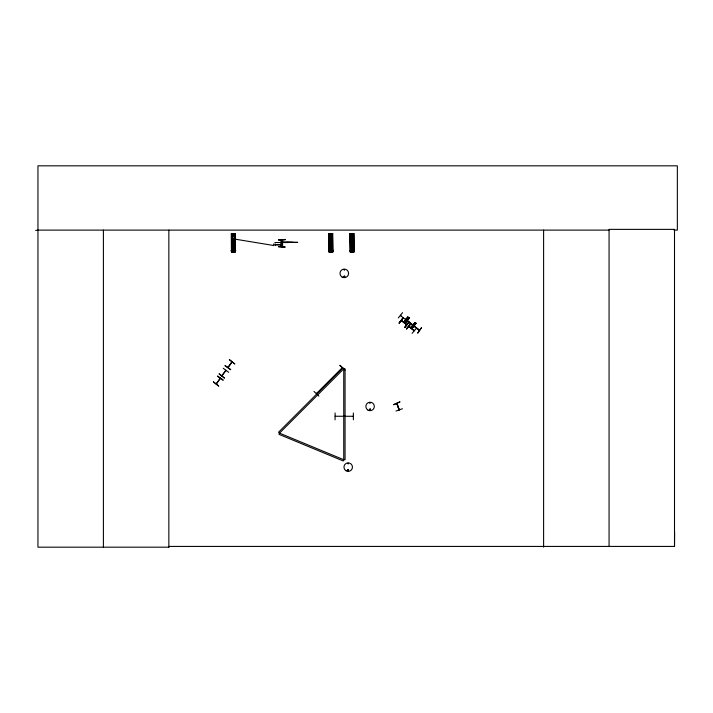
<?xml version="1.0" encoding="UTF-8"?>
<svg xmlns="http://www.w3.org/2000/svg" width="713" height="713" viewBox="0 0 713 713"><rect width="100%" height="100%" fill="white"/><g stroke="black" fill="none" stroke-linecap="round" stroke-linejoin="round"><path stroke-width="1.07" d="M674.017 230.112L677.35 230.112L677.35 165.826L37.949 165.826L37.949 547.174L168.945 547.174L168.856 546.425L674.507 546.425L674.605 532.638M396.972 403.433L396.972 404.226L396.704 403.513M398.986 409.939L398.825 409.191L399.316 409.815M343.924 269.737L344.611 270.022L343.996 269.666M344.896 276.555C342.793 278.596 344.673 274.05 344.718 276.992M347.873 463.584C348.951 462.372 348.202 465.01 347.891 463.397M347.552 470.313C349.495 468.156 348.211 472.79 347.677 470.001M347.766 470.188C348.764 471.756 348.488 469.145 347.926 470.019M369.771 402.997L370.421 402.72L369.806 403.077M370.502 409.627C368.692 410.733 371.09 408.13 370.1 410.037M216.128 383.79L216.565 383.175M231.422 362.498L231.868 361.883M401.633 320.993C400.011 319.477 407.667 325.796 406.027 324.433M407.23 320.85L412.444 324.985M408.754 326.581L409.44 326.679M407.328 320.921L412.604 325.021L412.007 324.549M414.271 330.556L409.066 326.385M419.529 330.101L419.066 329.736M282.081 243.632L282.081 242.875M331.197 251.725L330.725 251.787L331.171 251.038M369.53 409.298C369.913 412.069 371.598 407.747 369.503 409.476M233.285 250.878L233.686 251.805M220.272 378.55L216.36 383.933L220.032 378.318M226.101 370.439L221.912 375.742L222.59 375.332M227.91 367.266L228.606 366.954M221.895 375.644L225.807 370.261L225.638 371.081M396.767 403.611L399.066 409.832L397.043 403.54M316.982 393.398L316.527 393.808M316.741 393.157L316.429 393.514M219.203 373.879L224.533 378.14L219.167 373.915M229.417 359.655L234.755 363.906M227.928 367.364L231.823 361.946M228.08 367.56L232.117 362.061M223.187 380.002L217.634 376.054M228.713 372.32L223.231 368.264M225.165 365.582L230.754 369.477M234.729 363.942L229.399 359.682M398.282 317.971L402.56 312.659M401.036 315.948L400.537 315.253M403.05 317.579L399.137 323.176L403.344 317.811M399.066 323.114L403.308 317.784M403.718 322.231L407.961 316.893L403.799 322.285M404.021 322.463L407.925 316.866M404.832 323.158L409.146 317.82M409.342 317.98L405.171 323.372L409.119 317.802M407.827 321.367L407.426 320.609L412.693 324.78M409.084 322.258L404.797 327.606L408.709 322.018M404.538 327.41L408.781 322.071M410.643 323.533L406.437 328.898L410.938 323.764M406.66 329.067L410.848 323.64M410.608 327.632L415.073 322.472M410.866 327.837L415.046 322.454M411.686 328.479L415.92 323.132M411.909 328.657L416.151 323.319M411.989 328.711L415.893 323.114M414.699 326.358L414.315 325.966M413.674 329.994L414.128 330.743M412.096 333.336L416.579 328.185M341.625 368.38L342.16 367.846L341.919 368.469M318.871 396.116L313.952 391.401M344.932 370.047L339.851 365.502M316.412 393.594L342.071 367.89M219.96 378.915L220.103 378.255M344.522 276.956C345.119 275.2 342.98 277.063 344.388 276.947M369.664 409.2L370.261 409.039M335.172 416.249L353.309 416.285M396.009 411.044L402.426 408.754M405.358 319.032L405.804 319.344M408.995 326.394L414.217 330.484M414.217 325.984L419.467 330.101M414.039 330.707L408.852 326.652M419.289 330.288L414.075 326.171L419.333 330.386M351.883 251.76L351.919 251.029M335.092 412.996L335.065 419.814M353.336 412.996L353.381 419.814M233.998 233.534L235.192 233.525L235.379 251.974L231.458 252.037L231.27 233.579L234.925 233.543L235.156 251.983L234.925 233.525M332.766 233.525L328.827 233.579L329.112 252.037M231.538 235.45L234.942 235.415M329.112 235.45L332.525 235.415M231.556 236.698L234.96 236.663M350.217 235.45L353.63 235.415M329.13 236.698L332.534 236.663M350.235 236.698L353.639 236.663M234.978 238.534L231.573 238.57L273.694 245.504M329.148 238.57L332.552 238.534M350.252 238.57L353.666 238.534M231.591 240.236L234.996 240.201M329.165 240.236L332.57 240.201M350.27 240.236L353.675 240.201M231.609 242.108L235.014 242.072M329.183 242.108L332.588 242.072M350.288 242.108L353.693 242.072M231.698 250.147L235.103 250.103M231.137 250.691L235.682 250.637M231.137 250.833L235.682 250.78M233.133 250.985L233.597 251.038M329.272 250.147L332.686 250.103M350.377 250.147L353.791 250.103M328.711 250.691L333.256 250.637M328.711 250.833L333.256 250.78M349.816 250.691L354.361 250.637M349.816 250.833L354.361 250.78M329.032 252.037L332.971 251.974L332.686 233.525M351.83 252.028L352.365 252.019M35.65 230.379L37.949 230.37M37.949 230.112L609.062 230.112M285.245 239.497L278.435 239.844L285.245 239.461M278.435 239.791L285.245 239.791M282.312 241.992L281.644 242.367M281.644 242.028L292.82 242.304M282.312 242.34L281.644 242.34L297.758 242.375L286.501 242.304M274.87 242.527L288.221 242.527M281.466 242.875L282.223 242.875M281.608 242.946L282.223 243.017M281.466 243.151L282.223 243.151M281.466 243.347L282.223 243.347M281.466 243.632L282.223 243.632M275.209 244.568L282.571 244.666M275.209 244.96L282.571 244.862M278.435 246.751L285.245 247.037L278.435 246.653M401.472 320.431L406.686 324.567L401.357 320.333M225.014 365.778L230.549 369.762M217.483 376.259L223.017 380.234M405.706 319.7L400.474 315.556M340.056 365.288L344.236 369.37M396.954 403.496L399.298 409.672M353.354 233.525L353.541 251.983M353.229 236.787L353.211 233.525L353.167 236.787M353.274 238.953L353.398 251.983L353.185 238.962M352.98 233.534L353.14 251.983M352.792 236.787L352.757 233.534L352.712 236.796M352.819 238.962L352.962 251.992L352.739 238.962M352.623 251.992L351.58 252.001M351.117 233.57L351.17 236.823M351.331 252.019L351.179 238.998L351.251 252.019M351.054 233.57L351.081 236.823M350.832 233.57L351.063 252.028M350.68 233.57L350.716 236.832M350.885 252.028L350.743 238.998L350.796 252.028M350.6 233.57L350.653 236.832M350.475 233.579L350.671 252.028M350.235 233.579L350.44 252.028M350.172 233.579L350.404 252.028M332.499 233.525L332.704 251.983M332.32 233.525L332.454 251.983L332.231 233.525M332.026 233.534L332.222 251.983M331.803 233.534L332.071 251.983M331.652 233.534L331.688 236.787L331.572 233.534M331.714 238.962L331.857 251.992M331.634 238.962L331.786 251.992M331.518 251.992L330.476 252.001M330.066 236.823L330.012 233.57L329.976 236.823M330.083 238.998L330.208 252.019M330.003 238.998L330.146 252.019M329.754 233.57L329.994 252.028M329.281 233.579L329.566 252.028M234.657 233.525L234.773 236.787M234.72 238.953L234.862 251.983M234.532 233.525L234.55 236.787L234.443 233.534M234.568 238.953L234.729 251.983M234.506 238.962L234.648 251.983M234.292 233.534L234.461 251.983M234.14 238.962L234.274 251.992M234.051 238.962L234.212 251.992M233.944 251.992L232.901 252.001M232.456 233.57L232.474 236.823M232.509 238.998L232.634 252.019L232.429 238.998M232.367 233.57L232.402 236.823M232.18 233.57L232.349 252.028M231.707 233.579L231.992 252.028M674.507 546.425L674.507 229.372L609.062 229.372L609.062 546.425M543.609 230.112L543.609 547.174M282.571 239.844L282.598 246.653M282.223 239.844L282.312 246.653M281.118 239.844L281.082 246.653M275.209 243.908L275.209 245.62M273.694 243.908L273.694 245.62M168.847 230.112L168.847 547.174M103.403 230.112L103.403 547.174M232.563 240.967C233.525 243.846 234.791 238.9 232.563 240.967M330.146 240.967C331.099 243.846 332.374 238.9 330.146 240.967M351.251 240.967C352.204 243.846 353.479 238.9 351.251 240.967M279.496 433.121L278.988 434.342L343.238 460.955L343.746 459.733L343.746 368.871L342.81 367.935L278.56 432.185L279.496 433.121L343.746 459.733L345.065 459.733L345.065 368.871L343.746 368.871L279.496 433.121M213.454 381.874L218.784 386.125L213.428 381.91M421.588 327.588L417.649 333.149L421.552 327.552M399.877 401.927L393.629 404.663L399.877 401.927M353.871 233.525L349.94 233.579L350.154 252.037L354.076 251.974L353.862 233.525M352.356 250.976L351.821 250.985L352.356 251.003M353.835 251.983L353.639 233.525L353.808 251.983M329.78 252.028L329.575 233.57L329.709 252.028M329.335 252.028L329.13 233.579L329.263 252.037M234.114 236.787L234.078 233.534L234.033 236.796M232.197 252.028L232.001 233.57L232.117 252.028M231.752 252.028L231.556 233.579L231.716 252.028M281.448 246.653L281.466 239.844L281.412 246.653M367.979 410.118A4.242 4.242 0 0 0 374.343 406.446A4.242 4.242 0 0 0 367.979 402.774A4.242 4.242 0 0 0 367.979 410.118M346.081 470.803A4.251 4.251 0 0 0 352.463 467.122A4.251 4.251 0 0 0 346.081 463.441A4.251 4.251 0 0 0 346.081 470.803M342.133 277.099A4.314 4.314 0 0 0 348.595 273.373A4.314 4.314 0 0 0 342.133 269.639A4.314 4.314 0 0 0 342.133 277.099"/></g></svg>
